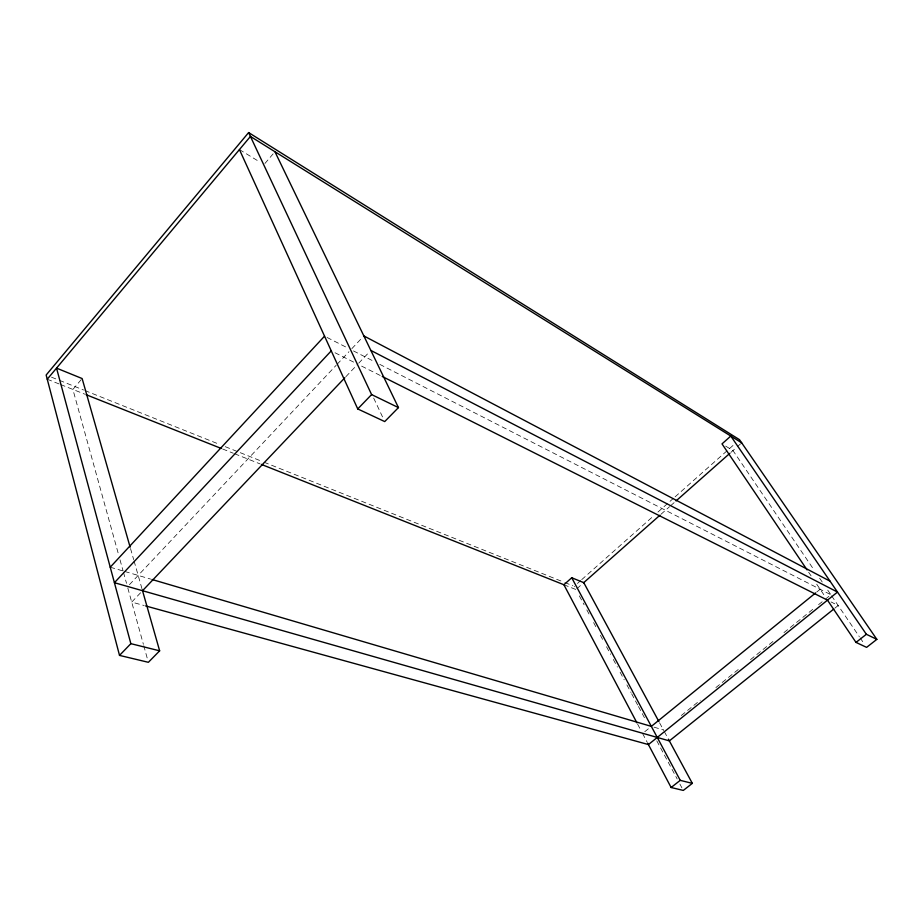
<?xml version="1.0" encoding="UTF-8"?>
<svg xmlns="http://www.w3.org/2000/svg" width="923" height="923" viewBox="0 0 923 923"><rect width="100%" height="100%" fill="white"/><g stroke="black" fill="none" stroke-linecap="round" stroke-linejoin="round"><path stroke-width="0.69" stroke-dasharray="4.62 3.46" d="M81.212 379.63L72.882 389.425L118.479 554.261M264.924 163.498L273.116 153.864M129.416 584.709L336.157 365.312M337.137 364.273L348.963 351.721M351.859 348.652L362.001 337.887M140.561 592.785L131.712 602.096L144.219 605.546M345.86 376.711L357.766 364.181M358.701 363.201L368.969 352.378M577.44 583.44L580.659 580.59M581.732 579.632L653.657 515.853M657.949 512.046L674.044 497.762M675.117 496.816L734.154 444.459M576.933 588.678L582.771 583.498M660.972 514.284L669.579 506.669M670.652 505.712L674.967 501.904M730.924 452.374L736.3 447.609M737.373 446.651L740.604 443.801M644.762 731.72L649.146 728.155M816.786 591.989L822.347 587.466M681.289 715.51L700.257 700.188M715.89 687.566L738.215 669.544M750.491 659.633L775.043 639.801M783.973 632.59L814.109 608.257M818.574 604.646L824.158 600.146M825.277 599.246L830.862 594.735L379.134 364.043M834.83 608.211L838.176 605.523L831.058 601.946M110.229 567.207L123.544 571.118M124.87 571.51L150.622 579.079M654.026 727.162L663.429 729.931M47.246 379.226L59.291 384.026M60.63 384.556L84.731 394.144M222.593 448.982L233.3 453.239M234.638 453.77L260.067 463.888M563.895 584.744L575.952 589.532L574.221 586.301M51.492 377.172L58.184 379.849M59.522 380.38L83.578 390.002M84.916 390.544L219.951 444.563M225.293 446.697L262.732 461.673M264.059 462.215L563.526 582.021M564.864 582.551L572.883 585.759M335.037 352.759L353.971 362.278M361.62 366.119L380.922 375.811M327.054 337.449L347.163 347.706M353.497 350.948L374.011 361.424M239.438 149.584L259.098 161.571M725.663 446.109L732.966 450.562L813.948 569.837M819.624 578.19L822.866 582.955M827.723 590.12L830.965 594.885M831.588 595.808L859.301 636.628M860.121 637.828L864.17 643.793M808.675 572.272L811.075 575.837M816.693 584.155L825.289 596.881M659.553 722.767L663.649 730.347M664.329 731.604L668.044 738.458M579.356 595.889L584.109 604.796M586.82 609.884L589.543 614.96M593.616 622.598L596.339 627.675M600.412 635.312L603.123 640.389M606.526 646.746L610.599 654.384M613.322 659.46L617.395 667.087M620.106 672.175L624.19 679.801M626.902 684.889L630.986 692.515M631.655 693.796L637.77 705.23M638.451 706.51L645.246 719.225M656.795 740.834L677.182 778.977M679.893 784.065L681.935 787.873M637.62 724.14L640.966 730.474M642.57 733.497L647.127 742.115M373.688 398.09L383.495 418.961M130.524 548.55L133.673 559.603M134.066 560.988L141.934 588.632M120.013 559.811L123.082 570.887M123.463 572.272L126.532 583.359M127.824 588.055L143.388 644.3M143.769 645.685L147.599 659.541"/><path stroke-width="1.38" d="M827.123 599.615L856.013 642.408L866.593 647.369L876.85 639.362L739.519 439.694L248.622 132.577L46.15 375.026L119.517 655.399L148.372 662.31L159.644 650.83L142.327 590.016M47.246 379.226L250.433 136.442L741.688 442.844M110.229 567.207L324.55 336.157M331.253 350.855L114.417 582.701L669.36 740.892L833.711 609.111M142.534 590.72L344.867 377.749M119.517 655.399L130.858 643.666L56.534 368.127L82.135 378.545L130.131 547.166M274.939 151.718L398.448 407.597L384.718 421.569L357.743 408.935L371.6 394.583L248.622 132.577M261.405 464.419L563.907 584.744L571.741 577.752L583.751 582.632L658.872 721.509M583.486 582.863L659.899 515.242M676.04 500.947L729.851 453.32M815.667 592.889L651.338 726.378L152.007 579.494M671.125 787.504L680.239 780.35L692.331 783.362L683.297 790.423L671.125 787.504L647.669 743.153M856.013 642.408L866.362 634.286L876.85 639.362M130.858 643.666L159.644 650.83M145.603 605.926L648.431 744.573L837.496 592.081L370.838 350.417M86.07 394.675L221.255 448.451M371.6 394.583L398.448 407.597M382.214 376.457L827.493 600.146M363.847 335.926L830.065 581.202M866.362 634.286L730.797 436.06L722.017 443.882L807.071 569.895M668.425 739.173L692.331 783.362M571.741 577.752L680.239 780.35M563.895 584.744L636.951 722.871M239.438 149.584L357.743 408.935"/></g></svg>
